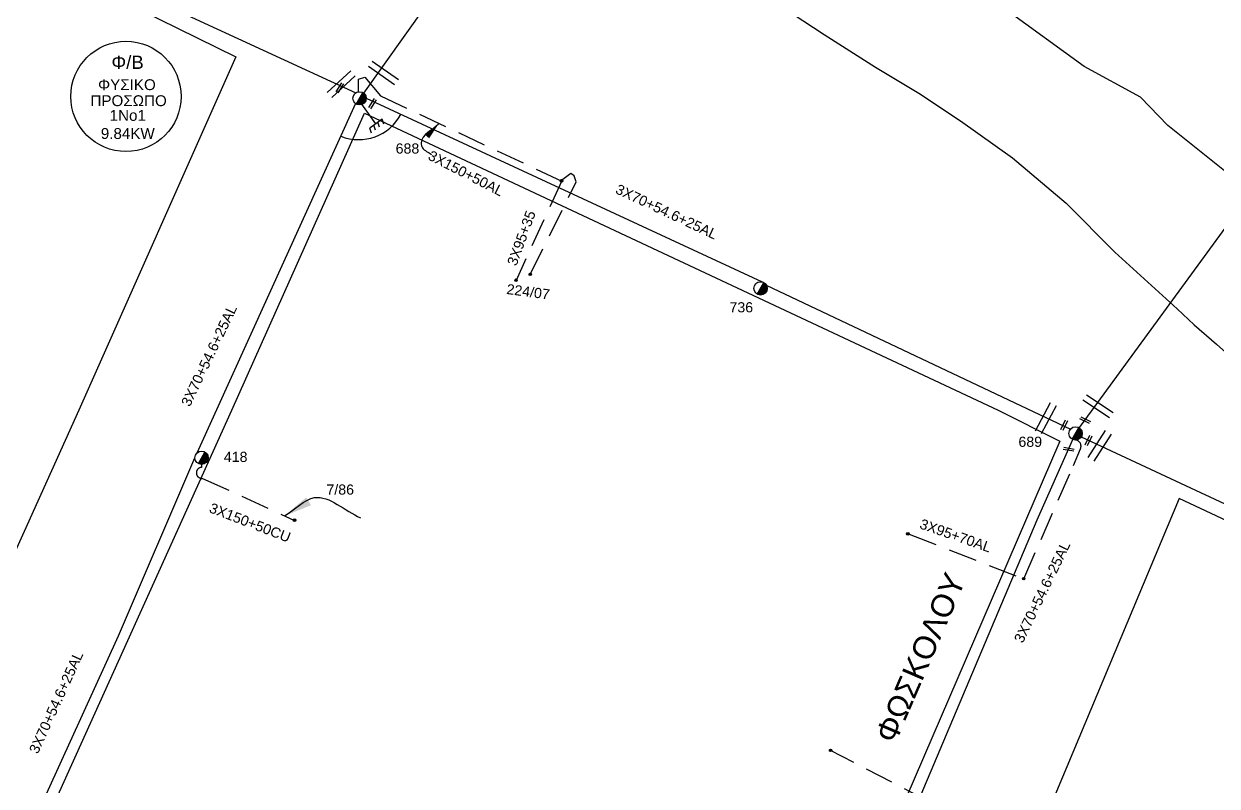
# Model space of a CAD drawing. Header units: millimetres. Extents: x 926 to 2032, y 728 to 1260.
# Drawn here: x 1156.8 to 1262.6, y 817.3 to 884.9 of the extents above; entities that cross this region are included whole.
import ezdxf
from ezdxf.enums import TextEntityAlignment as Align

# ---------------------------------------------------------------- set-up
doc = ezdxf.new("R2010")
doc.units = ezdxf.units.MM
doc.linetypes.add('DASHED', pattern=[19.05, 12.7, -6.35])
for name, color, linetype in [('Άγνωστα', 7, 'Continuous'), ('Γέφυρες Εναέριου Δικτύου', 7, 'Continuous'), ('Γείωση', 7, 'Continuous'), ('Επιγραφές - Σχήματα', 7, 'Continuous'), ('Καλώδια ΧΤ   3x150+50AL', 7, 'DASHED'), ('Καλώδια ΧΤ   3x150+50CU', 7, 'DASHED'), ('Καλώδια ΧΤ   3x150AL+50XLPE', 7, 'DASHED'), ('Μηχανική τομή', 7, 'Continuous'), ('Στύλος ΦΜ', 7, 'Continuous'), ('Στύλος ΦΜ @ 1', 7, 'Continuous'), ('Συνδέσεις', 7, 'Continuous'), ('Συνεστραμμένα ΧΤ   3x70+54.6+25 AL', 7, 'SYN_LINE'), ('Συνεστραμμένα ΧΤ   4x120+25 AL', 7, 'SYN_LINE'), ('Τομή', 7, 'Continuous'), ('Υπόβαθρο ΔΕΗ', 7, 'Continuous')]:
    doc.layers.add(name, color=color, linetype=linetype)
doc.styles.add('ar', font='arial.ttf')
doc.styles.get("Standard").update_dxf_attribs({"font": 'arial.ttf'})
doc.linetypes.add('REMA', pattern='A,0.1,[130,ltypeshp.shx,S=0.1,R=0,X=0,Y=0.1],0.15,0.1,[130,ltypeshp.shx,S=0.05,R=0,X=0,Y=0.05],0.15', length=0.5)
doc.linetypes.add('SYN_LINE', pattern='A,0.5,-0.0001,["/\\/\\/\\/",Standard,S=0.1,R=0,X=0,Y=-0.05],-0.25', length=0.7501)
doc.dimstyles.new('ISO-25', dxfattribs={"dimtxt": 2.5, "dimasz": 2.5, "dimexe": 1.25, "dimexo": 0.625, "dimtad": 1, "dimtxsty": 'Standard', "dimcen": 2.5, "dimadec": 0, "dimazin": 0, "dimtfac": 1, "dimtmove": 0, "dimatfit": 3, "dimfxl": 1, "dimarcsym": 0})

# ---------------------------------------------------------------- blocks, each defined once
blk = doc.blocks.new('ΥΠΑΡΧΩΝ ΤΣΙΜΕΝΤΕΝΙΟΣ ΣΤΥΛΟΣ')
at = {"layer": 'Στύλος ΦΜ'}
blk.add_hatch(color=256, dxfattribs=at).paths.add_polyline_path([(-1.29, -2.28, 0.574793), (2.62, 0, 0.268822), (1.3, 2.27)])
blk.add_line((-1.29, -2.28), (1.3, 2.27), dxfattribs=at)
blk.add_circle((0, 0), 2.62, dxfattribs=at)
at = {"layer": 'Στύλος ΦΜ', "flags": 4}
for tag, p in [('ΑΡΙΘΜΟΣ', (-4.68, 8.05)), ('ΤΥΠΟΣ', (-4.91, 3.03))]:
    blk.add_attdef(tag, p, '', height=4, dxfattribs=at)
blk = doc.blocks.new('ΜΗΧΑΝΙΚΗ ΤΟΜΗ')
at = {"layer": 'Μηχανική τομή', "ltscale": 40}
for p, q in [((-1.89, 0.78), (1.89, 0.78)), ((1.89, 0), (-1.89, 0))]:
    blk.add_line(p, q, dxfattribs=at)
blk = doc.blocks.new('ΓΕΙΩΣΗ')
at = {"layer": 'Γείωση', "ltscale": 40}
for p, q in [((-2.34, 11.45), (-3, 9.45)), ((-0.34, 11.45), (-1, 9.45)), ((0, 9.45), (0, 0)), ((1.66, 11.45), (1, 9.45)), ((3.66, 11.45), (3, 9.45))]:
    blk.add_line(p, q, dxfattribs=at)
blk.add_lwpolyline([(-3, 9.45), (3, 9.45)], dxfattribs=at)
blk = doc.blocks.new('ΤΟΜΗ')
at = {"layer": 'Τομή', "ltscale": 40}
for p, q in [((-5.68, 0), (5.68, 0)), ((5.68, -2.33), (-5.68, -2.33))]:
    blk.add_line(p, q, dxfattribs=at)
blk = doc.blocks.new('_ΣΥΝΔΕΣΗ')
at = {"layer": 'Συνδέσεις', "linetype": 'SYN_LINE', "ltscale": 40}
blk.add_hatch(color=256, dxfattribs=at).paths.add_polyline_path([(0.5, -0.01, 1), (-0.5, -0.01, 1)])
at = {"layer": 'Συνδέσεις'}
blk.add_circle((0, -0.01), 0.5, dxfattribs=at)

msp = doc.modelspace()

# ---------------------------------------------------------------- linework, layer by layer
at = {"layer": 'Άγνωστα', "color": 173, "linetype": 'DASHED', "ltscale": 0.2}
for points in [[(1201.69, 862.71), (1205.76, 870.91), (1205.59, 871.44), (1205.29, 871.66), (1204.47, 871.03)], [(1204.48, 871), (1200.43, 862.18)]]:
    msp.add_lwpolyline(points, dxfattribs=at)
at = {"layer": 'Άγνωστα', "color": 151, "linetype": 'DASHED', "ltscale": 0.2}
msp.add_lwpolyline([(1245.46, 835.7), (1249.88, 845.75), (1250.49, 847.22, 0.152754), (1250.53, 847.61, 0.335355), (1250.06, 848.01, 2.265267)], format="xyb", dxfattribs=at)
at = {"layer": 'Άγνωστα', "color": 27, "linetype": 'SYN_LINE', "ltscale": 20}
msp.add_lwpolyline([(1250.57, 848.31), (1280.03, 834.54)], dxfattribs=at)
at = {"layer": 'Άγνωστα', "color": 151, "linetype": 'DASHED', "ltscale": 0.2}
msp.add_lwpolyline([(1235.29, 839.66), (1245.35, 835.74)], dxfattribs=at)
at = {"layer": 'Γέφυρες Εναέριου Δικτύου', "ltscale": 0.2}
msp.add_lwpolyline([(1184.89, 874.96, 0.378393), (1190.22, 876.9, 7.132775)], format="xyb", dxfattribs=at)
at = {"layer": 'Επιγραφές - Σχήματα', "color": 202}
msp.add_circle((1165.83, 878.5), 4.89, dxfattribs=at)
at = {"layer": 'Καλώδια ΧΤ   3x150+50AL', "color": 173, "ltscale": 0.2}
msp.add_lwpolyline([(1186.44, 878.91), (1186.46, 880.02), (1187.03, 880.2), (1188.42, 878.54), (1204.48, 870.99)], dxfattribs=at)
at = {"layer": 'Καλώδια ΧΤ   3x150+50CU', "color": 151, "ltscale": 0.2}
msp.add_lwpolyline([(1172.54, 845.85), (1172.54, 845.59, 1.038679), (1172.63, 844.61), (1180.79, 840.87)], format="xyb", dxfattribs=at)
at = {"layer": 'Καλώδια ΧΤ   3x150AL+50XLPE', "color": 7, "ltscale": 0.2}
msp.add_lwpolyline([(1215.07, 765.83), (1212.02, 767.08), (1218.01, 780.36), (1222.95, 778.03), (1224.67, 783.05), (1223.53, 784.68), (1227.56, 794.2), (1236.68, 814.46), (1237.14, 815.89), (1228.33, 820.47)], dxfattribs=at)
at = {"layer": 'Συνεστραμμένα ΧΤ   3x70+54.6+25 AL', "color": 173, "ltscale": 20}
msp.add_lwpolyline([(1186.92, 878.79), (1214.42, 917.41)], dxfattribs=at)
at = {"layer": 'Συνεστραμμένα ΧΤ   3x70+54.6+25 AL', "color": 6, "ltscale": 20}
msp.add_lwpolyline([(1163.41, 889.35), (1186.22, 878.82)], dxfattribs=at)
at = {"layer": 'Συνεστραμμένα ΧΤ   3x70+54.6+25 AL', "color": 151, "ltscale": 20}
for points in [[(1186.2, 877.86), (1172.12, 846.85)], [(1187.14, 878.33), (1222.26, 862.04)], [(1222.63, 861.75), (1249.6, 848.98)], [(1156.79, 812.28), (1165.16, 830.63), (1171.95, 846.44)]]:
    msp.add_lwpolyline(points, dxfattribs=at)
at = {"layer": 'Συνεστραμμένα ΧΤ   3x70+54.6+25 AL', "color": 30, "ltscale": 20}
msp.add_lwpolyline([(1234.03, 811.03), (1246.65, 840.93), (1249.82, 848.06)], dxfattribs=at)
at = {"layer": 'Συνεστραμμένα ΧΤ   4x120+25 AL', "color": 62, "ltscale": 20}
msp.add_lwpolyline([(1280.31, 890.1), (1250.31, 849.04)], dxfattribs=at)
at = {"layer": 'Υπόβαθρο ΔΕΗ'}
for points in [[(1081.95, 850.66), (1099.16, 888.92), (1110.16, 913.75), (1148.18, 895.51), (1175.57, 882.01), (1161.66, 850.66), (1146.82, 817.78), (1080.93, 848.54), (1081.95, 850.66)], [(1259.24, 842.82), (1231.63, 776.84), (1277.24, 755.64), (1305.44, 821.18), (1259.24, 842.82)]]:
    msp.add_lwpolyline(points, dxfattribs=at)
at = {"layer": 'Υπόβαθρο ΔΕΗ', "linetype": 'REMA', "ltscale": 5}
for points in [[(1224.06, 886.41), (1227.77, 883.98), (1232.31, 881.1), (1236.17, 878.8), (1239.84, 876.33), (1244.47, 873.05), (1249.24, 869.02), (1253.55, 864.69), (1259.06, 859.66), (1260.57, 858.22), (1262.55, 856.51), (1265.83, 853.59)], [(1299.95, 885.63), (1297.31, 882.76), (1295.65, 879.62), (1293.75, 874.89), (1292.4, 872.18), (1289.24, 867.11), (1286.95, 864.54), (1284.99, 863.58), (1281.65, 863.28), (1275.95, 863.98), (1272.79, 864.53), (1270.82, 865.61), (1266.22, 869.52), (1258.24, 875.93), (1255.83, 878.43), (1250.83, 881.14), (1243.82, 886.25)]]:
    msp.add_lwpolyline(points, dxfattribs=at)
at = {"layer": 'Υπόβαθρο ΔΕΗ'}
msp.add_lwpolyline([(1175.21, 850.66), (1186.99, 877.01), (1243.18, 850.66), (1248.65, 847.9), (1220.7, 783), (1157.87, 812.23)], close=True, dxfattribs=at)

# ---------------------------------------------------------------- block references
at = {"layer": 'Γείωση', "xscale": 0.2249999999999466, "yscale": 0.2249999999999466, "zscale": 0.2249999999999466, "rotation": 216.0268728605579}
msp.add_blockref('ΓΕΙΩΣΗ', (1186.75, 877.8), dxfattribs=at)
at = {"layer": 'Μηχανική τομή'}
for p, xscale, yscale, zscale, rotation in [((1184.88, 879.21), 0.2499999999999921, 0.2499999999999921, 0.2499999999999921, 57.38855460529838), ((1187.78, 877.81), 0.2499999999999921, 0.2499999999999921, 0.2499999999999921, 57.38855460529838), ((1250.96, 849.86), 0.2499999999998948, 0.2499999999998948, 0.2499999999998948, 153.8970436961761), ((1249.13, 849.29), 0.2499999999999901, 0.2499999999999901, 0.2499999999999901, 64.05193976005853), ((1251.3, 847.93), 0.2499999999999901, 0.2499999999999901, 0.2499999999999901, 64.05193976005853), ((1249.47, 847.29), 0.2499999999999045, 0.2499999999999045, 0.2499999999999045, 169.3999194546925)]:
    msp.add_blockref('ΜΗΧΑΝΙΚΗ ΤΟΜΗ', p, dxfattribs=dict(at, xscale=xscale, yscale=yscale, zscale=zscale, rotation=rotation))
at = {"layer": 'Στύλος ΦΜ @ 1', "ltscale": 40}
ref = msp.add_blockref('ΥΠΑΡΧΩΝ ΤΣΙΜΕΝΤΕΝΙΟΣ ΣΤΥΛΟΣ', (1186.55, 878.33), dxfattribs=dict(at, xscale=0.2249999999999091, yscale=0.2249999999999091, zscale=0.2249999999999091))
ref.add_attrib('ΤΥΠΟΣ', '688', (1189.75, 873.43), dxfattribs={"layer": 'Στύλος ΦΜ', "height": 0.9, "flags": 4})
ref = msp.add_blockref('ΥΠΑΡΧΩΝ ΤΣΙΜΕΝΤΕΝΙΟΣ ΣΤΥΛΟΣ', (1222.12, 861.47), dxfattribs=dict(at, xscale=0.2249999999999091, yscale=0.2249999999999091, zscale=0.2249999999999091))
ref.add_attrib('ΤΥΠΟΣ', '736', (1219.36, 859.34), dxfattribs={"layer": 'Στύλος ΦΜ', "height": 0.9, "flags": 4})
ref = msp.add_blockref('ΥΠΑΡΧΩΝ ΤΣΙΜΕΝΤΕΝΙΟΣ ΣΤΥΛΟΣ', (1250.06, 848.6), dxfattribs=dict(at, xscale=0.2249999999999091, yscale=0.2249999999999091, zscale=0.2249999999999091))
ref.add_attrib('ΑΡΙΘΜΟΣ', '689', (1244.99, 847.41), dxfattribs={"layer": 'Στύλος ΦΜ', "height": 0.9, "flags": 4})
ref = msp.add_blockref('ΥΠΑΡΧΩΝ ΤΣΙΜΕΝΤΕΝΙΟΣ ΣΤΥΛΟΣ', (1172.54, 846.44), dxfattribs=dict(at, xscale=0.2249999999999091, yscale=0.2249999999999091, zscale=0.2249999999999091))
ref.add_attrib('ΑΡΙΘΜΟΣ', '418', (1174.51, 846.07), dxfattribs={"layer": 'Στύλος ΦΜ', "height": 0.9, "flags": 4})
at = {"layer": 'Συνδέσεις', "xscale": 0.2249999999999091, "yscale": 0.2249999999999091, "zscale": 0.2249999999999091}
for p in [(1204.47, 871.01), (1201.69, 862.72), (1200.42, 862.19), (1180.78, 840.9), (1235.18, 839.69), (1245.46, 835.71), (1228.33, 820.49)]:
    msp.add_blockref('_ΣΥΝΔΕΣΗ', p, dxfattribs=at)
at = {"layer": 'Τομή'}
for p, xscale, yscale, zscale, rotation in [((1184.73, 879.8), 0.2499999999999315, 0.2499999999999315, 0.2499999999999315, 42.86844999745818), ((1188.83, 880.82), 0.2500000000000727, 0.2500000000000727, 0.2500000000000727, 324.9489713526715), ((1247.17, 850.08), 0.2499999999999713, 0.2499999999999713, 0.2499999999999713, 62.03688130594605), ((1252.21, 851.25), 0.2499999999999667, 0.2499999999999667, 0.2499999999999667, 326.5188492660986), ((1251.95, 847.66), 0.2500000000000062, 0.2500000000000062, 0.2500000000000062, 57.58510724913832)]:
    msp.add_blockref('ΤΟΜΗ', p, dxfattribs=dict(at, xscale=xscale, yscale=yscale, zscale=zscale, rotation=rotation))

# ---------------------------------------------------------------- texts
at = {"layer": 'Επιγραφές - Σχήματα', "color": 1, "style": 'ar'}
for s, height, p in [('Φ/Β', 1.177, (1165.97, 881.55)), ('ΦΥΣΙΚΟ ', 0.963, (1166.1, 879.54)), ('1No1', 0.963, (1165.99, 876.81)), ('9.84KW', 0.963, (1165.99, 875.21))]:
    msp.add_text(s, height=height, dxfattribs=at).set_placement(p, align=Align.MIDDLE)
at = {"layer": 'Επιγραφές - Σχήματα', "color": 1, "insert": (1162.68, 878.6), "char_height": 0.963, "width": 6.9343, "attachment_point": 1}
msp.add_mtext('ΠΡΟΣΩΠΟ', dxfattribs=at)
at = {"layer": 'Επιγραφές - Σχήματα', "color": 7, "char_height": 0.9, "width": 84.1859, "attachment_point": 1}
for s, insert, rotation in [('3X95+35', (1199.61, 863.71), 69.9214), ('224/07', (1199.66, 861.87), 352.4917), ('3X95+70AL', (1236.45, 841.05), 340.7642)]:
    msp.add_mtext(s, dxfattribs=dict(at, insert=insert, rotation=rotation))
at = {"layer": 'Επιγραφές - Σχήματα', "color": 7, "insert": (1183.61, 844.07), "char_height": 0.9, "width": 84.1859, "attachment_point": 1}
msp.add_mtext('7/86', dxfattribs=at)
at = {"layer": 'Επιγραφές - Σχήματα', "insert": (1232.2, 821.75), "char_height": 2, "width": 22.6323, "attachment_point": 1, "rotation": 66.6933}
msp.add_mtext('ΦΩΣΚΟΛΟΥ', dxfattribs=at)
at = {"layer": 'Καλώδια ΧΤ   3x150+50AL', "color": 7, "insert": (1192.95, 873.75), "char_height": 0.9, "width": 84.1859, "attachment_point": 1, "rotation": 332.7845}
msp.add_mtext('3X150+50AL', dxfattribs=at)
at = {"layer": 'Καλώδια ΧΤ   3x150+50CU', "color": 7, "insert": (1173.46, 842.47), "char_height": 0.9, "width": 84.1859, "attachment_point": 1, "rotation": 338.9311}
msp.add_mtext('3X150+50CU', dxfattribs=at)
at = {"layer": 'Συνεστραμμένα ΧΤ   3x70+54.6+25 AL', "color": 7, "char_height": 0.9, "width": 84.1859, "attachment_point": 1}
for insert, rotation in [((1209.55, 870.76), 334.844), ((1170.68, 851.29), 64.4811), ((1244.56, 830.32), 64.2271), ((1157.19, 820.48), 65.4747)]:
    msp.add_mtext('3X70+54.6+25AL', dxfattribs=dict(at, insert=insert, rotation=rotation))

# ---------------------------------------------------------------- leaders
at = {"layer": 'Επιγραφές - Σχήματα', "path_type": 1}
for points, override in [([(1193.55, 876.05), (1192.02, 874.38), (1192.13, 873.95), (1192.93, 873.35)], {"dimasz": 1.5, "dimgap": 0.625, "dimtad": 0}), ([(1179.89, 841.28), (1182.56, 842.9), (1186.63, 841.11)], {"dimgap": 0.625, "dimtad": 0})]:
    msp.add_leader(points, dimstyle='ISO-25', override=override, dxfattribs=at)

doc.saveas('drawing.dxf')
